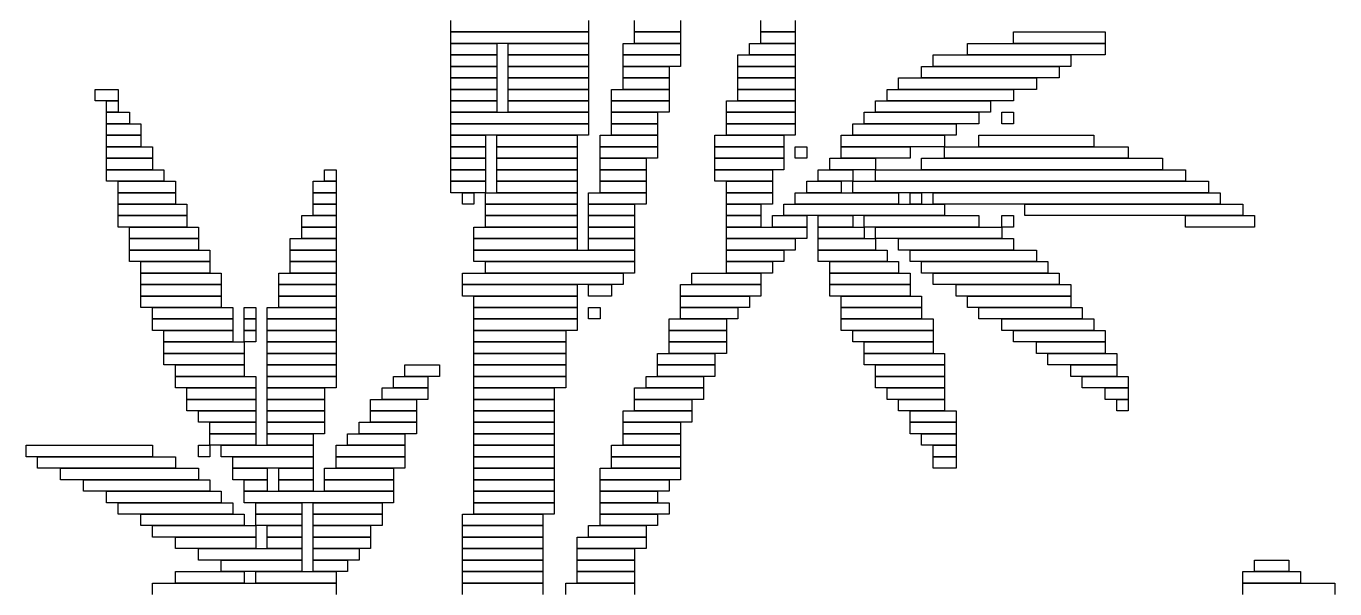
# Model space of a CAD drawing. Extents: x 39 to 985, y 65 to 958.
# Drawn here: x 540 to 654, y 280.5 to 329.5 of the extents above; entities that cross this region are included whole.
import ezdxf

# ---------------------------------------------------------------- set-up
doc = ezdxf.new("R2010")
doc.units = 0

msp = doc.modelspace()

# ---------------------------------------------------------------- linework, layer by layer
for p, q in [((577, 329), (577, 330)), ((589, 330), (589, 329)), ((593, 329), (593, 330)), ((597, 330), (597, 329)), ((604, 329), (604, 330)), ((607, 330), (607, 329)), ((589, 329), (577, 329)), ((577, 329), (589, 329)), ((577, 328), (577, 329)), ((589, 329), (589, 328)), ((597, 329), (593, 329)), ((593, 329), (597, 329)), ((593, 328), (593, 329)), ((597, 329), (597, 328)), ((607, 329), (604, 329)), ((604, 329), (607, 329)), ((604, 328), (604, 329)), ((607, 329), (607, 328)), ((626, 329), (634, 329)), ((626, 328), (626, 329)), ((634, 329), (634, 328)), ((589, 328), (577, 328)), ((577, 328), (581, 328)), ((577, 327), (577, 328)), ((581, 328), (581, 327)), ((582, 328), (589, 328)), ((582, 327), (582, 328)), ((589, 328), (589, 327)), ((592, 328), (597, 328)), ((592, 327), (592, 328)), ((597, 328), (593, 328)), ((597, 328), (597, 327)), ((603, 328), (607, 328)), ((603, 327), (603, 328)), ((607, 328), (604, 328)), ((607, 328), (607, 327)), ((622, 328), (634, 328)), ((622, 327), (622, 328)), ((634, 328), (626, 328)), ((634, 328), (634, 327)), ((581, 327), (577, 327)), ((577, 327), (581, 327)), ((577, 326), (577, 327)), ((581, 327), (581, 326)), ((589, 327), (582, 327)), ((582, 327), (589, 327)), ((582, 326), (582, 327)), ((589, 327), (589, 326)), ((597, 327), (592, 327)), ((592, 327), (597, 327)), ((592, 326), (592, 327)), ((597, 327), (597, 326)), ((602, 327), (607, 327)), ((602, 326), (602, 327)), ((607, 327), (603, 327)), ((607, 327), (607, 326)), ((619, 327), (631, 327)), ((619, 326), (619, 327)), ((634, 327), (622, 327)), ((631, 327), (631, 326)), ((581, 326), (577, 326)), ((577, 326), (581, 326)), ((577, 325), (577, 326)), ((581, 325), (577, 325)), ((577, 325), (581, 325)), ((577, 324), (577, 325)), ((581, 326), (581, 325)), ((581, 325), (581, 324)), ((589, 326), (582, 326)), ((582, 326), (589, 326)), ((582, 325), (582, 326)), ((589, 325), (582, 325)), ((582, 325), (589, 325)), ((582, 324), (582, 325)), ((589, 326), (589, 325)), ((589, 325), (589, 324)), ((597, 326), (592, 326)), ((592, 326), (596, 326)), ((592, 325), (592, 326)), ((596, 325), (592, 325)), ((592, 325), (596, 325)), ((592, 324), (592, 325)), ((596, 326), (596, 325)), ((596, 325), (596, 324)), ((607, 326), (602, 326)), ((602, 326), (607, 326)), ((602, 325), (602, 326)), ((607, 325), (602, 325)), ((602, 325), (607, 325)), ((602, 324), (602, 325)), ((607, 326), (607, 325)), ((607, 325), (607, 324)), ((616, 325), (628, 325)), ((616, 324), (616, 325)), ((618, 326), (630, 326)), ((618, 325), (618, 326)), ((630, 325), (618, 325)), ((631, 326), (619, 326)), ((628, 325), (628, 324)), ((630, 326), (630, 325)), ((546, 324), (548, 324)), ((546, 323), (546, 324)), ((548, 324), (548, 323)), ((581, 324), (577, 324)), ((577, 324), (581, 324)), ((577, 323), (577, 324)), ((581, 324), (581, 323)), ((589, 324), (582, 324)), ((582, 324), (589, 324)), ((582, 323), (582, 324)), ((589, 324), (589, 323)), ((591, 324), (596, 324)), ((591, 323), (591, 324)), ((596, 324), (592, 324)), ((596, 324), (596, 323)), ((607, 324), (602, 324)), ((602, 324), (607, 324)), ((602, 323), (602, 324)), ((607, 324), (607, 323)), ((615, 324), (626, 324)), ((615, 323), (615, 324)), ((628, 324), (616, 324)), ((626, 324), (626, 323)), ((548, 323), (546, 323)), ((547, 323), (548, 323)), ((547, 322), (547, 323)), ((548, 323), (548, 322)), ((581, 323), (577, 323)), ((577, 323), (581, 323)), ((577, 322), (577, 323)), ((581, 323), (581, 322)), ((589, 323), (582, 323)), ((582, 323), (589, 323)), ((582, 322), (582, 323)), ((589, 323), (589, 322)), ((596, 323), (591, 323)), ((591, 323), (596, 323)), ((591, 322), (591, 323)), ((596, 323), (596, 322)), ((601, 323), (607, 323)), ((601, 322), (601, 323)), ((607, 323), (602, 323)), ((607, 323), (607, 322)), ((614, 323), (624, 323)), ((614, 322), (614, 323)), ((626, 323), (615, 323)), ((624, 323), (624, 322)), ((548, 322), (547, 322)), ((547, 322), (549, 322)), ((547, 321), (547, 322)), ((549, 322), (549, 321)), ((581, 322), (577, 322)), ((577, 322), (589, 322)), ((577, 321), (577, 322)), ((589, 322), (582, 322)), ((589, 322), (589, 321)), ((596, 322), (591, 322)), ((591, 322), (595, 322)), ((591, 321), (591, 322)), ((595, 322), (595, 321)), ((607, 322), (601, 322)), ((601, 322), (607, 322)), ((601, 321), (601, 322)), ((607, 322), (607, 321)), ((613, 322), (623, 322)), ((613, 321), (613, 322)), ((624, 322), (614, 322)), ((623, 322), (623, 321)), ((625, 322), (626, 322)), ((625, 321), (625, 322)), ((626, 322), (626, 321)), ((549, 321), (547, 321)), ((547, 321), (550, 321)), ((547, 320), (547, 321)), ((550, 321), (550, 320)), ((589, 321), (577, 321)), ((577, 321), (589, 321)), ((577, 320), (577, 321)), ((589, 321), (589, 320)), ((595, 321), (591, 321)), ((591, 321), (595, 321)), ((591, 320), (591, 321)), ((595, 321), (595, 320)), ((607, 321), (601, 321)), ((601, 321), (607, 321)), ((601, 320), (601, 321)), ((607, 321), (607, 320)), ((612, 321), (621, 321)), ((612, 320), (612, 321)), ((623, 321), (613, 321)), ((621, 321), (621, 320)), ((626, 321), (625, 321)), ((550, 320), (547, 320)), ((547, 320), (550, 320)), ((547, 319), (547, 320)), ((550, 320), (550, 319)), ((589, 320), (577, 320)), ((577, 320), (580, 320)), ((577, 319), (577, 320)), ((580, 320), (580, 319)), ((581, 320), (588, 320)), ((581, 319), (581, 320)), ((588, 320), (588, 319)), ((590, 320), (595, 320)), ((590, 319), (590, 320)), ((595, 320), (591, 320)), ((595, 320), (595, 319)), ((600, 320), (606, 320)), ((600, 319), (600, 320)), ((607, 320), (601, 320)), ((606, 320), (606, 319)), ((611, 320), (620, 320)), ((611, 319), (611, 320)), ((621, 320), (612, 320)), ((620, 320), (620, 319)), ((623, 320), (633, 320)), ((623, 319), (623, 320)), ((633, 320), (633, 319)), ((550, 319), (547, 319)), ((547, 319), (551, 319)), ((547, 318), (547, 319)), ((551, 319), (551, 318)), ((580, 319), (577, 319)), ((577, 319), (580, 319)), ((577, 318), (577, 319)), ((580, 319), (580, 318)), ((588, 319), (581, 319)), ((581, 319), (588, 319)), ((581, 318), (581, 319)), ((588, 319), (588, 318)), ((595, 319), (590, 319)), ((590, 319), (595, 319)), ((590, 318), (590, 319)), ((595, 319), (595, 318)), ((606, 319), (600, 319)), ((600, 319), (606, 319)), ((600, 318), (600, 319)), ((606, 319), (606, 318)), ((607, 319), (608, 319)), ((607, 318), (607, 319)), ((608, 319), (608, 318)), ((620, 319), (611, 319)), ((611, 319), (617, 319)), ((611, 318), (611, 319)), ((617, 319), (617, 318)), ((620, 319), (636, 319)), ((620, 318), (620, 319)), ((633, 319), (623, 319)), ((636, 319), (636, 318)), ((551, 318), (547, 318)), ((547, 318), (551, 318)), ((547, 317), (547, 318)), ((551, 317), (547, 317)), ((547, 317), (552, 317)), ((547, 316), (547, 317)), ((551, 318), (551, 317)), ((552, 317), (552, 316)), ((566, 317), (567, 317)), ((566, 316), (566, 317)), ((567, 317), (567, 316)), ((580, 318), (577, 318)), ((577, 318), (580, 318)), ((577, 317), (577, 318)), ((580, 317), (577, 317)), ((577, 317), (580, 317)), ((577, 316), (577, 317)), ((580, 318), (580, 317)), ((580, 317), (580, 316)), ((588, 318), (581, 318)), ((581, 318), (588, 318)), ((581, 317), (581, 318)), ((588, 317), (581, 317)), ((581, 317), (588, 317)), ((581, 316), (581, 317)), ((588, 318), (588, 317)), ((588, 317), (588, 316)), ((595, 318), (590, 318)), ((590, 318), (594, 318)), ((590, 317), (590, 318)), ((594, 317), (590, 317)), ((590, 317), (594, 317)), ((590, 316), (590, 317)), ((594, 318), (594, 317)), ((594, 317), (594, 316)), ((606, 318), (600, 318)), ((600, 318), (606, 318)), ((600, 317), (600, 318)), ((606, 317), (600, 317)), ((600, 317), (605, 317)), ((600, 316), (600, 317)), ((605, 317), (605, 316)), ((606, 318), (606, 317)), ((608, 318), (607, 318)), ((609, 317), (612, 317)), ((609, 316), (609, 317)), ((610, 318), (614, 318)), ((610, 317), (610, 318)), ((614, 317), (610, 317)), ((617, 318), (611, 318)), ((612, 317), (612, 316)), ((614, 318), (614, 317)), ((614, 317), (641, 317)), ((614, 316), (614, 317)), ((618, 318), (639, 318)), ((618, 317), (618, 318)), ((639, 317), (618, 317)), ((636, 318), (620, 318)), ((639, 318), (639, 317)), ((641, 317), (641, 316)), ((552, 316), (547, 316)), ((548, 316), (553, 316)), ((548, 315), (548, 316)), ((553, 316), (553, 315)), ((565, 316), (567, 316)), ((565, 315), (565, 316)), ((567, 316), (566, 316)), ((567, 316), (567, 315)), ((580, 316), (577, 316)), ((577, 316), (580, 316)), ((577, 315), (577, 316)), ((580, 316), (580, 315)), ((588, 316), (581, 316)), ((581, 316), (588, 316)), ((581, 315), (581, 316)), ((588, 316), (588, 315)), ((594, 316), (590, 316)), ((590, 316), (594, 316)), ((590, 315), (590, 316)), ((594, 316), (594, 315)), ((605, 316), (600, 316)), ((601, 316), (605, 316)), ((601, 315), (601, 316)), ((605, 316), (605, 315)), ((608, 316), (611, 316)), ((608, 315), (608, 316)), ((612, 316), (609, 316)), ((611, 316), (611, 315)), ((612, 316), (643, 316)), ((612, 315), (612, 316)), ((641, 316), (614, 316)), ((643, 316), (643, 315)), ((553, 315), (548, 315)), ((548, 315), (553, 315)), ((548, 314), (548, 315)), ((553, 315), (553, 314)), ((567, 315), (565, 315)), ((565, 315), (567, 315)), ((565, 314), (565, 315)), ((567, 315), (567, 314)), ((580, 315), (577, 315)), ((578, 315), (579, 315)), ((578, 314), (578, 315)), ((579, 315), (579, 314)), ((580, 315), (588, 315)), ((580, 314), (580, 315)), ((588, 315), (581, 315)), ((588, 315), (588, 314)), ((589, 315), (594, 315)), ((589, 314), (589, 315)), ((594, 315), (590, 315)), ((594, 315), (594, 314)), ((605, 315), (601, 315)), ((601, 315), (605, 315)), ((601, 314), (601, 315)), ((605, 315), (605, 314)), ((607, 315), (616, 315)), ((607, 314), (607, 315)), ((611, 315), (608, 315)), ((643, 315), (612, 315)), ((616, 315), (616, 314)), ((617, 315), (618, 315)), ((617, 314), (617, 315)), ((618, 315), (618, 314)), ((619, 315), (644, 315)), ((619, 314), (619, 315)), ((644, 315), (644, 314)), ((553, 314), (548, 314)), ((548, 314), (554, 314)), ((548, 313), (548, 314)), ((554, 314), (554, 313)), ((567, 314), (565, 314)), ((565, 314), (567, 314)), ((565, 313), (565, 314)), ((567, 314), (567, 313)), ((579, 314), (578, 314)), ((588, 314), (580, 314)), ((580, 314), (588, 314)), ((580, 313), (580, 314)), ((588, 314), (588, 313)), ((594, 314), (589, 314)), ((589, 314), (593, 314)), ((589, 313), (589, 314)), ((593, 314), (593, 313)), ((605, 314), (601, 314)), ((601, 314), (604, 314)), ((601, 313), (601, 314)), ((604, 314), (604, 313)), ((606, 314), (620, 314)), ((606, 313), (606, 314)), ((616, 314), (607, 314)), ((618, 314), (617, 314)), ((644, 314), (619, 314)), ((620, 314), (620, 313)), ((627, 314), (646, 314)), ((627, 313), (627, 314)), ((646, 314), (646, 313)), ((554, 313), (548, 313)), ((548, 313), (554, 313)), ((548, 312), (548, 313)), ((554, 313), (554, 312)), ((564, 313), (567, 313)), ((564, 312), (564, 313)), ((567, 313), (565, 313)), ((567, 313), (567, 312)), ((588, 313), (580, 313)), ((580, 313), (588, 313)), ((580, 312), (580, 313)), ((588, 313), (588, 312)), ((593, 313), (589, 313)), ((589, 313), (593, 313)), ((589, 312), (589, 313)), ((593, 313), (593, 312)), ((604, 313), (601, 313)), ((601, 313), (604, 313)), ((601, 312), (601, 313)), ((604, 313), (604, 312)), ((605, 313), (608, 313)), ((605, 312), (605, 313)), ((620, 313), (606, 313)), ((608, 313), (608, 312)), ((609, 313), (612, 313)), ((609, 312), (609, 313)), ((612, 313), (612, 312)), ((613, 313), (623, 313)), ((613, 312), (613, 313)), ((623, 313), (623, 312)), ((625, 313), (626, 313)), ((625, 312), (625, 313)), ((626, 313), (626, 312)), ((646, 313), (627, 313)), ((641, 313), (647, 313)), ((641, 312), (641, 313)), ((647, 313), (647, 312)), ((554, 312), (548, 312)), ((549, 312), (555, 312)), ((549, 311), (549, 312)), ((555, 312), (555, 311)), ((567, 312), (564, 312)), ((564, 312), (567, 312)), ((564, 311), (564, 312)), ((567, 312), (567, 311)), ((579, 312), (588, 312)), ((579, 311), (579, 312)), ((588, 312), (580, 312)), ((588, 312), (588, 311)), ((593, 312), (589, 312)), ((589, 312), (593, 312)), ((589, 311), (589, 312)), ((593, 312), (593, 311)), ((604, 312), (601, 312)), ((601, 312), (608, 312)), ((601, 311), (601, 312)), ((608, 312), (605, 312)), ((608, 312), (608, 311)), ((612, 312), (609, 312)), ((609, 312), (613, 312)), ((609, 311), (609, 312)), ((623, 312), (613, 312)), ((613, 312), (613, 311)), ((614, 312), (625, 312)), ((614, 311), (614, 312)), ((626, 312), (625, 312)), ((625, 312), (625, 311)), ((647, 312), (641, 312)), ((555, 311), (549, 311)), ((549, 311), (555, 311)), ((549, 310), (549, 311)), ((555, 311), (555, 310)), ((563, 311), (567, 311)), ((563, 310), (563, 311)), ((567, 311), (564, 311)), ((567, 311), (567, 310)), ((588, 311), (579, 311)), ((579, 311), (588, 311)), ((579, 310), (579, 311)), ((588, 311), (588, 310)), ((593, 311), (589, 311)), ((589, 311), (593, 311)), ((589, 310), (589, 311)), ((593, 311), (593, 310)), ((608, 311), (601, 311)), ((601, 311), (607, 311)), ((601, 310), (601, 311)), ((607, 311), (607, 310)), ((613, 311), (609, 311)), ((609, 311), (614, 311)), ((609, 310), (609, 311)), ((625, 311), (614, 311)), ((614, 311), (614, 310)), ((616, 311), (626, 311)), ((616, 310), (616, 311)), ((626, 311), (626, 310)), ((555, 310), (549, 310)), ((549, 310), (556, 310)), ((549, 309), (549, 310)), ((556, 309), (549, 309)), ((550, 309), (556, 309)), ((550, 308), (550, 309)), ((556, 310), (556, 309)), ((556, 309), (556, 308)), ((567, 310), (563, 310)), ((563, 310), (567, 310)), ((563, 309), (563, 310)), ((567, 309), (563, 309)), ((563, 309), (567, 309)), ((563, 308), (563, 309)), ((567, 310), (567, 309)), ((567, 309), (567, 308)), ((588, 310), (579, 310)), ((579, 310), (593, 310)), ((579, 309), (579, 310)), ((593, 309), (579, 309)), ((580, 309), (593, 309)), ((580, 308), (580, 309)), ((593, 310), (589, 310)), ((593, 310), (593, 309)), ((593, 309), (593, 308)), ((607, 310), (601, 310)), ((601, 310), (606, 310)), ((601, 309), (601, 310)), ((606, 309), (601, 309)), ((601, 309), (605, 309)), ((601, 308), (601, 309)), ((605, 309), (605, 308)), ((606, 310), (606, 309)), ((614, 310), (609, 310)), ((609, 310), (615, 310)), ((609, 309), (609, 310)), ((615, 309), (609, 309)), ((610, 309), (616, 309)), ((610, 308), (610, 309)), ((615, 310), (615, 309)), ((626, 310), (616, 310)), ((616, 309), (616, 308)), ((617, 310), (628, 310)), ((617, 309), (617, 310)), ((628, 309), (617, 309)), ((618, 309), (629, 309)), ((618, 308), (618, 309)), ((628, 310), (628, 309)), ((629, 309), (629, 308)), ((556, 308), (550, 308)), ((550, 308), (557, 308)), ((550, 307), (550, 308)), ((557, 308), (557, 307)), ((562, 308), (567, 308)), ((562, 307), (562, 308)), ((567, 308), (563, 308)), ((567, 308), (567, 307)), ((578, 308), (592, 308)), ((578, 307), (578, 308)), ((593, 308), (580, 308)), ((592, 308), (592, 307)), ((598, 308), (604, 308)), ((598, 307), (598, 308)), ((605, 308), (601, 308)), ((604, 308), (604, 307)), ((616, 308), (610, 308)), ((610, 308), (617, 308)), ((610, 307), (610, 308)), ((617, 308), (617, 307)), ((629, 308), (618, 308)), ((619, 308), (630, 308)), ((619, 307), (619, 308)), ((630, 308), (630, 307)), ((557, 307), (550, 307)), ((550, 307), (557, 307)), ((550, 306), (550, 307)), ((557, 307), (557, 306)), ((567, 307), (562, 307)), ((562, 307), (567, 307)), ((562, 306), (562, 307)), ((567, 307), (567, 306)), ((592, 307), (578, 307)), ((578, 307), (588, 307)), ((578, 306), (578, 307)), ((588, 307), (588, 306)), ((589, 307), (591, 307)), ((589, 306), (589, 307)), ((591, 307), (591, 306)), ((597, 307), (604, 307)), ((597, 306), (597, 307)), ((604, 307), (598, 307)), ((604, 307), (604, 306)), ((617, 307), (610, 307)), ((610, 307), (617, 307)), ((610, 306), (610, 307)), ((617, 307), (617, 306)), ((630, 307), (619, 307)), ((621, 307), (631, 307)), ((621, 306), (621, 307)), ((631, 307), (631, 306)), ((557, 306), (550, 306)), ((550, 306), (557, 306)), ((550, 305), (550, 306)), ((557, 306), (557, 305)), ((567, 306), (562, 306)), ((562, 306), (567, 306)), ((562, 305), (562, 306)), ((567, 306), (567, 305)), ((588, 306), (578, 306)), ((579, 306), (588, 306)), ((579, 305), (579, 306)), ((588, 306), (588, 305)), ((591, 306), (589, 306)), ((604, 306), (597, 306)), ((597, 306), (603, 306)), ((597, 305), (597, 306)), ((603, 306), (603, 305)), ((617, 306), (610, 306)), ((611, 306), (618, 306)), ((611, 305), (611, 306)), ((618, 306), (618, 305)), ((631, 306), (621, 306)), ((622, 306), (631, 306)), ((622, 305), (622, 306)), ((631, 306), (631, 305)), ((557, 305), (550, 305)), ((551, 305), (558, 305)), ((551, 304), (551, 305)), ((558, 305), (558, 304)), ((559, 305), (560, 305)), ((559, 304), (559, 305)), ((560, 305), (560, 304)), ((561, 305), (567, 305)), ((561, 304), (561, 305)), ((567, 305), (562, 305)), ((567, 305), (567, 304)), ((588, 305), (579, 305)), ((579, 305), (588, 305)), ((579, 304), (579, 305)), ((588, 305), (588, 304)), ((589, 305), (590, 305)), ((589, 304), (589, 305)), ((590, 305), (590, 304)), ((603, 305), (597, 305)), ((597, 305), (602, 305)), ((597, 304), (597, 305)), ((602, 305), (602, 304)), ((618, 305), (611, 305)), ((611, 305), (618, 305)), ((611, 304), (611, 305)), ((618, 305), (618, 304)), ((631, 305), (622, 305)), ((623, 305), (632, 305)), ((623, 304), (623, 305)), ((632, 305), (632, 304)), ((558, 304), (551, 304)), ((551, 304), (558, 304)), ((551, 303), (551, 304)), ((558, 304), (558, 303)), ((560, 304), (559, 304)), ((559, 304), (560, 304)), ((559, 303), (559, 304)), ((560, 304), (560, 303)), ((567, 304), (561, 304)), ((561, 304), (567, 304)), ((561, 303), (561, 304)), ((567, 304), (567, 303)), ((588, 304), (579, 304)), ((579, 304), (588, 304)), ((579, 303), (579, 304)), ((588, 304), (588, 303)), ((590, 304), (589, 304)), ((596, 304), (601, 304)), ((596, 303), (596, 304)), ((602, 304), (597, 304)), ((601, 304), (601, 303)), ((618, 304), (611, 304)), ((611, 304), (619, 304)), ((611, 303), (611, 304)), ((619, 304), (619, 303)), ((632, 304), (623, 304)), ((625, 304), (633, 304)), ((625, 303), (625, 304)), ((633, 304), (633, 303)), ((558, 303), (551, 303)), ((552, 303), (558, 303)), ((552, 302), (552, 303)), ((558, 303), (558, 302)), ((560, 303), (559, 303)), ((559, 303), (560, 303)), ((559, 302), (559, 303)), ((560, 303), (560, 302)), ((567, 303), (561, 303)), ((561, 303), (567, 303)), ((561, 302), (561, 303)), ((567, 303), (567, 302)), ((588, 303), (579, 303)), ((579, 303), (587, 303)), ((579, 302), (579, 303)), ((587, 303), (587, 302)), ((601, 303), (596, 303)), ((596, 303), (601, 303)), ((596, 302), (596, 303)), ((601, 303), (601, 302)), ((619, 303), (611, 303)), ((612, 303), (619, 303)), ((612, 302), (612, 303)), ((619, 303), (619, 302)), ((633, 303), (625, 303)), ((626, 303), (634, 303)), ((626, 302), (626, 303)), ((634, 303), (634, 302)), ((558, 302), (552, 302)), ((552, 302), (559, 302)), ((552, 301), (552, 302)), ((559, 301), (552, 301)), ((552, 301), (559, 301)), ((552, 300), (552, 301)), ((560, 302), (559, 302)), ((559, 302), (559, 301)), ((559, 301), (559, 300)), ((567, 302), (561, 302)), ((561, 302), (567, 302)), ((561, 301), (561, 302)), ((567, 301), (561, 301)), ((561, 301), (567, 301)), ((561, 300), (561, 301)), ((567, 302), (567, 301)), ((567, 301), (567, 300)), ((587, 302), (579, 302)), ((579, 302), (587, 302)), ((579, 301), (579, 302)), ((587, 301), (579, 301)), ((579, 301), (587, 301)), ((579, 300), (579, 301)), ((587, 302), (587, 301)), ((587, 301), (587, 300)), ((595, 301), (600, 301)), ((595, 300), (595, 301)), ((601, 302), (596, 302)), ((596, 302), (601, 302)), ((596, 301), (596, 302)), ((601, 301), (596, 301)), ((600, 301), (600, 300)), ((601, 302), (601, 301)), ((619, 302), (612, 302)), ((613, 302), (619, 302)), ((613, 301), (613, 302)), ((619, 301), (613, 301)), ((613, 301), (620, 301)), ((613, 300), (613, 301)), ((619, 302), (619, 301)), ((620, 301), (620, 300)), ((634, 302), (626, 302)), ((628, 302), (634, 302)), ((628, 301), (628, 302)), ((634, 301), (628, 301)), ((629, 301), (635, 301)), ((629, 300), (629, 301)), ((634, 302), (634, 301)), ((635, 301), (635, 300)), ((559, 300), (552, 300)), ((553, 300), (559, 300)), ((553, 299), (553, 300)), ((559, 300), (559, 299)), ((567, 300), (561, 300)), ((561, 300), (567, 300)), ((561, 299), (561, 300)), ((567, 300), (567, 299)), ((573, 300), (576, 300)), ((573, 299), (573, 300)), ((576, 300), (576, 299)), ((587, 300), (579, 300)), ((579, 300), (587, 300)), ((579, 299), (579, 300)), ((587, 300), (587, 299)), ((600, 300), (595, 300)), ((595, 300), (600, 300)), ((595, 299), (595, 300)), ((600, 300), (600, 299)), ((620, 300), (613, 300)), ((614, 300), (620, 300)), ((614, 299), (614, 300)), ((620, 300), (620, 299)), ((635, 300), (629, 300)), ((631, 300), (635, 300)), ((631, 299), (631, 300)), ((635, 300), (635, 299)), ((559, 299), (553, 299)), ((553, 299), (560, 299)), ((553, 298), (553, 299)), ((560, 299), (560, 298)), ((567, 299), (561, 299)), ((561, 299), (567, 299)), ((561, 298), (561, 299)), ((567, 299), (567, 298)), ((572, 299), (575, 299)), ((572, 298), (572, 299)), ((576, 299), (573, 299)), ((575, 299), (575, 298)), ((587, 299), (579, 299)), ((579, 299), (587, 299)), ((579, 298), (579, 299)), ((587, 299), (587, 298)), ((594, 299), (599, 299)), ((594, 298), (594, 299)), ((600, 299), (595, 299)), ((599, 299), (599, 298)), ((620, 299), (614, 299)), ((614, 299), (620, 299)), ((614, 298), (614, 299)), ((620, 299), (620, 298)), ((635, 299), (631, 299)), ((632, 299), (636, 299)), ((632, 298), (632, 299)), ((636, 299), (636, 298)), ((560, 298), (553, 298)), ((554, 298), (560, 298)), ((554, 297), (554, 298)), ((560, 298), (560, 297)), ((567, 298), (561, 298)), ((561, 298), (566, 298)), ((561, 297), (561, 298)), ((566, 298), (566, 297)), ((571, 298), (575, 298)), ((571, 297), (571, 298)), ((575, 298), (572, 298)), ((575, 298), (575, 297)), ((587, 298), (579, 298)), ((579, 298), (586, 298)), ((579, 297), (579, 298)), ((586, 298), (586, 297)), ((593, 298), (599, 298)), ((593, 297), (593, 298)), ((599, 298), (594, 298)), ((599, 298), (599, 297)), ((620, 298), (614, 298)), ((615, 298), (620, 298)), ((615, 297), (615, 298)), ((620, 298), (620, 297)), ((636, 298), (632, 298)), ((634, 298), (636, 298)), ((634, 297), (634, 298)), ((636, 298), (636, 297)), ((560, 297), (554, 297)), ((554, 297), (560, 297)), ((554, 296), (554, 297)), ((560, 297), (560, 296)), ((566, 297), (561, 297)), ((561, 297), (566, 297)), ((561, 296), (561, 297)), ((566, 297), (566, 296)), ((570, 297), (574, 297)), ((570, 296), (570, 297)), ((575, 297), (571, 297)), ((574, 297), (574, 296)), ((586, 297), (579, 297)), ((579, 297), (586, 297)), ((579, 296), (579, 297)), ((586, 297), (586, 296)), ((599, 297), (593, 297)), ((593, 297), (598, 297)), ((593, 296), (593, 297)), ((598, 297), (598, 296)), ((620, 297), (615, 297)), ((616, 297), (620, 297)), ((616, 296), (616, 297)), ((620, 297), (620, 296)), ((636, 297), (634, 297)), ((635, 297), (636, 297)), ((635, 296), (635, 297)), ((636, 297), (636, 296)), ((560, 296), (554, 296)), ((555, 296), (560, 296)), ((555, 295), (555, 296)), ((560, 296), (560, 295)), ((566, 296), (561, 296)), ((561, 296), (566, 296)), ((561, 295), (561, 296)), ((566, 296), (566, 295)), ((574, 296), (570, 296)), ((570, 296), (574, 296)), ((570, 295), (570, 296)), ((574, 296), (574, 295)), ((586, 296), (579, 296)), ((579, 296), (586, 296)), ((579, 295), (579, 296)), ((586, 296), (586, 295)), ((592, 296), (598, 296)), ((592, 295), (592, 296)), ((598, 296), (593, 296)), ((598, 296), (598, 295)), ((620, 296), (616, 296)), ((617, 296), (621, 296)), ((617, 295), (617, 296)), ((621, 296), (621, 295)), ((636, 296), (635, 296)), ((560, 295), (555, 295)), ((556, 295), (560, 295)), ((556, 294), (556, 295)), ((560, 295), (560, 294)), ((566, 295), (561, 295)), ((561, 295), (566, 295)), ((561, 294), (561, 295)), ((566, 295), (566, 294)), ((569, 295), (574, 295)), ((569, 294), (569, 295)), ((574, 295), (570, 295)), ((574, 295), (574, 294)), ((586, 295), (579, 295)), ((579, 295), (586, 295)), ((579, 294), (579, 295)), ((586, 295), (586, 294)), ((598, 295), (592, 295)), ((592, 295), (597, 295)), ((592, 294), (592, 295)), ((597, 295), (597, 294)), ((621, 295), (617, 295)), ((617, 295), (621, 295)), ((617, 294), (617, 295)), ((621, 295), (621, 294)), ((540, 293), (551, 293)), ((540, 292), (540, 293)), ((551, 293), (551, 292)), ((555, 293), (556, 293)), ((555, 292), (555, 293)), ((560, 294), (556, 294)), ((556, 294), (560, 294)), ((556, 293), (556, 294)), ((560, 293), (556, 293)), ((556, 293), (556, 292)), ((557, 293), (565, 293)), ((557, 292), (557, 293)), ((560, 294), (560, 293)), ((566, 294), (561, 294)), ((561, 294), (565, 294)), ((561, 293), (561, 294)), ((565, 293), (561, 293)), ((565, 294), (565, 293)), ((565, 293), (565, 292)), ((567, 293), (573, 293)), ((567, 292), (567, 293)), ((568, 294), (573, 294)), ((568, 293), (568, 294)), ((573, 293), (568, 293)), ((574, 294), (569, 294)), ((573, 294), (573, 293)), ((573, 293), (573, 292)), ((586, 294), (579, 294)), ((579, 294), (586, 294)), ((579, 293), (579, 294)), ((586, 293), (579, 293)), ((579, 293), (586, 293)), ((579, 292), (579, 293)), ((586, 294), (586, 293)), ((586, 293), (586, 292)), ((591, 293), (597, 293)), ((591, 292), (591, 293)), ((597, 294), (592, 294)), ((592, 294), (597, 294)), ((592, 293), (592, 294)), ((597, 293), (592, 293)), ((597, 294), (597, 293)), ((597, 293), (597, 292)), ((621, 294), (617, 294)), ((618, 294), (621, 294)), ((618, 293), (618, 294)), ((621, 293), (618, 293)), ((619, 293), (621, 293)), ((619, 292), (619, 293)), ((621, 294), (621, 293)), ((621, 293), (621, 292)), ((551, 292), (540, 292)), ((541, 292), (553, 292)), ((541, 291), (541, 292)), ((553, 292), (553, 291)), ((556, 292), (555, 292)), ((565, 292), (557, 292)), ((558, 292), (565, 292)), ((558, 291), (558, 292)), ((565, 292), (565, 291)), ((573, 292), (567, 292)), ((567, 292), (573, 292)), ((567, 291), (567, 292)), ((573, 292), (573, 291)), ((586, 292), (579, 292)), ((579, 292), (586, 292)), ((579, 291), (579, 292)), ((586, 292), (586, 291)), ((597, 292), (591, 292)), ((591, 292), (597, 292)), ((591, 291), (591, 292)), ((597, 292), (597, 291)), ((621, 292), (619, 292)), ((619, 292), (621, 292)), ((619, 291), (619, 292)), ((621, 292), (621, 291)), ((553, 291), (541, 291)), ((543, 291), (555, 291)), ((543, 290), (543, 291)), ((555, 291), (555, 290)), ((565, 291), (558, 291)), ((558, 291), (561, 291)), ((558, 290), (558, 291)), ((561, 291), (561, 290)), ((562, 291), (565, 291)), ((562, 290), (562, 291)), ((565, 291), (565, 290)), ((566, 291), (572, 291)), ((566, 290), (566, 291)), ((573, 291), (567, 291)), ((572, 291), (572, 290)), ((586, 291), (579, 291)), ((579, 291), (586, 291)), ((579, 290), (579, 291)), ((586, 291), (586, 290)), ((590, 291), (597, 291)), ((590, 290), (590, 291)), ((597, 291), (591, 291)), ((597, 291), (597, 290)), ((621, 291), (619, 291)), ((555, 290), (543, 290)), ((545, 290), (556, 290)), ((545, 289), (545, 290)), ((556, 290), (556, 289)), ((561, 290), (558, 290)), ((559, 290), (561, 290)), ((559, 289), (559, 290)), ((561, 290), (561, 289)), ((565, 290), (562, 290)), ((562, 290), (565, 290)), ((562, 289), (562, 290)), ((565, 290), (565, 289)), ((572, 290), (566, 290)), ((566, 290), (572, 290)), ((566, 289), (566, 290)), ((572, 290), (572, 289)), ((586, 290), (579, 290)), ((579, 290), (586, 290)), ((579, 289), (579, 290)), ((586, 290), (586, 289)), ((597, 290), (590, 290)), ((590, 290), (596, 290)), ((590, 289), (590, 290)), ((596, 290), (596, 289)), ((556, 289), (545, 289)), ((547, 289), (557, 289)), ((547, 288), (547, 289)), ((557, 289), (557, 288)), ((561, 289), (559, 289)), ((559, 289), (572, 289)), ((559, 288), (559, 289)), ((565, 289), (562, 289)), ((572, 289), (566, 289)), ((572, 289), (572, 288)), ((586, 289), (579, 289)), ((579, 289), (586, 289)), ((579, 288), (579, 289)), ((586, 289), (586, 288)), ((596, 289), (590, 289)), ((590, 289), (595, 289)), ((590, 288), (590, 289)), ((595, 289), (595, 288)), ((557, 288), (547, 288)), ((548, 288), (558, 288)), ((548, 287), (548, 288)), ((558, 288), (558, 287)), ((572, 288), (559, 288)), ((560, 288), (564, 288)), ((560, 287), (560, 288)), ((564, 288), (564, 287)), ((565, 288), (571, 288)), ((565, 287), (565, 288)), ((571, 288), (571, 287)), ((586, 288), (579, 288)), ((579, 288), (586, 288)), ((579, 287), (579, 288)), ((586, 288), (586, 287)), ((595, 288), (590, 288)), ((590, 288), (596, 288)), ((590, 287), (590, 288)), ((596, 288), (596, 287)), ((558, 287), (548, 287)), ((550, 287), (559, 287)), ((550, 286), (550, 287)), ((559, 287), (559, 286)), ((564, 287), (560, 287)), ((560, 287), (564, 287)), ((560, 286), (560, 287)), ((564, 287), (564, 286)), ((571, 287), (565, 287)), ((565, 287), (571, 287)), ((565, 286), (565, 287)), ((571, 287), (571, 286)), ((578, 287), (585, 287)), ((578, 286), (578, 287)), ((586, 287), (579, 287)), ((585, 287), (585, 286)), ((596, 287), (590, 287)), ((590, 287), (595, 287)), ((590, 286), (590, 287)), ((595, 287), (595, 286)), ((559, 286), (550, 286)), ((551, 286), (560, 286)), ((551, 285), (551, 286)), ((560, 285), (551, 285)), ((553, 285), (560, 285)), ((553, 284), (553, 285)), ((564, 286), (560, 286)), ((560, 286), (560, 285)), ((560, 285), (560, 284)), ((561, 286), (564, 286)), ((561, 285), (561, 286)), ((564, 285), (561, 285)), ((561, 285), (564, 285)), ((561, 284), (561, 285)), ((564, 286), (564, 285)), ((564, 285), (564, 284)), ((571, 286), (565, 286)), ((565, 286), (570, 286)), ((565, 285), (565, 286)), ((570, 285), (565, 285)), ((565, 285), (570, 285)), ((565, 284), (565, 285)), ((570, 286), (570, 285)), ((570, 285), (570, 284)), ((585, 286), (578, 286)), ((578, 286), (585, 286)), ((578, 285), (578, 286)), ((585, 285), (578, 285)), ((578, 285), (585, 285)), ((578, 284), (578, 285)), ((585, 286), (585, 285)), ((585, 285), (585, 284)), ((588, 285), (594, 285)), ((588, 284), (588, 285)), ((589, 286), (594, 286)), ((589, 285), (589, 286)), ((594, 285), (589, 285)), ((595, 286), (590, 286)), ((594, 286), (594, 285)), ((594, 285), (594, 284)), ((560, 284), (553, 284)), ((555, 284), (564, 284)), ((555, 283), (555, 284)), ((564, 284), (561, 284)), ((564, 284), (564, 283)), ((570, 284), (565, 284)), ((565, 284), (569, 284)), ((565, 283), (565, 284)), ((569, 284), (569, 283)), ((585, 284), (578, 284)), ((578, 284), (585, 284)), ((578, 283), (578, 284)), ((585, 284), (585, 283)), ((594, 284), (588, 284)), ((588, 284), (593, 284)), ((588, 283), (588, 284)), ((593, 284), (593, 283)), ((564, 283), (555, 283)), ((557, 283), (564, 283)), ((557, 282), (557, 283)), ((564, 283), (564, 282)), ((569, 283), (565, 283)), ((565, 283), (568, 283)), ((565, 282), (565, 283)), ((568, 283), (568, 282)), ((585, 283), (578, 283)), ((578, 283), (585, 283)), ((578, 282), (578, 283)), ((585, 283), (585, 282)), ((593, 283), (588, 283)), ((588, 283), (593, 283)), ((588, 282), (588, 283)), ((593, 283), (593, 282)), ((647, 283), (650, 283)), ((647, 282), (647, 283)), ((650, 283), (650, 282)), ((553, 282), (559, 282)), ((553, 281), (553, 282)), ((564, 282), (557, 282)), ((559, 282), (559, 281)), ((560, 282), (567, 282)), ((560, 281), (560, 282)), ((568, 282), (565, 282)), ((567, 282), (567, 281)), ((585, 282), (578, 282)), ((578, 282), (585, 282)), ((578, 281), (578, 282)), ((585, 282), (585, 281)), ((593, 282), (588, 282)), ((588, 282), (593, 282)), ((588, 281), (588, 282)), ((593, 282), (593, 281)), ((646, 282), (651, 282)), ((646, 281), (646, 282)), ((650, 282), (647, 282)), ((651, 282), (651, 281)), ((551, 281), (567, 281)), ((551, 280), (551, 281)), ((559, 281), (553, 281)), ((567, 281), (560, 281)), ((567, 281), (567, 280)), ((585, 281), (578, 281)), ((578, 281), (585, 281)), ((578, 280), (578, 281)), ((585, 281), (585, 280)), ((587, 281), (593, 281)), ((587, 280), (587, 281)), ((593, 281), (588, 281)), ((593, 281), (593, 280)), ((651, 281), (646, 281)), ((646, 281), (654, 281)), ((646, 280), (646, 281)), ((654, 281), (654, 280))]:
    msp.add_line(p, q)

doc.saveas('drawing.dxf')
